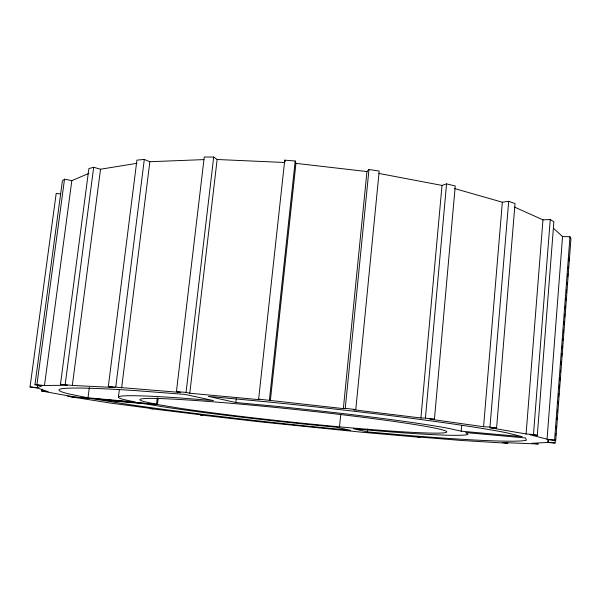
<?xml version="1.0" encoding="UTF-8"?>
<svg xmlns="http://www.w3.org/2000/svg" width="601" height="601" viewBox="0 0 601 601"><rect width="100%" height="100%" fill="white"/><g stroke="black" fill="none" stroke-linecap="round" stroke-linejoin="round"><path stroke-width="0.9" d="M562.544 236.554L569.966 236.764L570.95 238.755L555.737 440.368L547.06 439.188L562.544 236.554L553.544 228.372M555.301 440.172L555.091 442.967L547.992 442.253L548.202 439.451M554.618 439.864L569.966 236.764M555.655 435.5L555.797 433.637M556.218 428.032L556.361 426.169M556.857 419.633L556.999 417.77M557.42 412.166L557.63 409.364M558.051 403.767L558.194 401.896M558.614 396.299L558.825 393.497M559.253 387.9L559.463 385.098M559.816 380.433L560.027 377.631M560.448 372.034L560.59 370.163M561.011 364.567L561.221 361.764M561.65 356.16L561.86 353.365M562.213 348.693L562.423 345.898M562.844 340.294L562.987 338.431M563.407 332.826L563.618 330.024M564.046 324.427L564.256 321.625M564.609 316.96L564.82 314.158M565.24 308.561L565.451 305.759M565.872 300.162L566.014 298.291M566.442 292.695L566.653 289.892M567.074 284.288L567.216 282.425M567.637 276.821L567.847 274.026M568.268 268.422L568.411 266.559M568.831 260.954L569.049 258.152M550.246 219.56L553.874 221.784L537.309 435.312L533.478 434.531L550.246 219.56L542.966 219.861L514.539 207.09M533.478 434.531L526.093 433.975L542.966 219.861M508.694 201.305L515.034 203.574L496.584 428.115L489.965 427.093L508.694 201.305L502.346 202.214L454.236 188.459M489.965 427.093L483.565 426.74L502.346 202.214M461.185 431.195L448.639 428.378A175.95 7.4 6 0 0 275.288 406.216L235.847 402.52L208.382 396.39L267.896 401.926A235.81 10.007 6 0 1 506.38 432.728L522.186 436.657L461.185 431.195L461.666 425.598M483.565 426.74L429.873 419.167L434.44 419.243L455.257 185.942L446.558 183.898L442.013 185.416L378.915 173.441M270.337 400.784L295.947 163.367L295.211 161L284.739 160.159L258.64 399.139L343.351 408.612L366.956 171.563L368.991 169.52L379.193 171.067L355.784 409.551L353.801 409.807L420.903 417.995L442.013 185.416M420.903 417.995L425.425 418.063L446.558 183.898M367.406 431.886L353.441 428.768L381.47 431.187A175.95 7.4 6 0 0 467.984 434.335L465.61 432.577L525.559 437.956L526.341 440.24A235.81 10.007 6 0 1 406.246 435.267L367.406 431.886L367.669 429.099M547.992 442.253L548.24 439.692L555.737 440.368M339.512 426.823L340.722 414.713M343.351 408.612L345.259 408.342L368.991 169.52M269.383 400.213L295.211 161M235.847 402.52L236.261 398.794M204.002 159.603L149.859 161.722L144.308 159.43L136.908 160.129L108.315 386.548L180.217 392.423L176.439 391.597L204.25 157.011L213.693 157.049L217.134 159.505L284.619 162.488M258.64 399.139L259.677 399.718L189.781 393.234L186.047 392.408L213.693 157.049M189.781 393.234L217.134 159.505M41.837 389.155L41.589 391.003L73.314 396.773L67.8 396.277L69.34 396.547L156.515 404.353L157.297 397.877M156.515 404.353L143.692 401.513A154.292 6.468 6 0 1 314.128 411.512A154.292 6.468 6 0 1 428.453 433.036A154.292 6.468 6 0 1 177.836 407.944L157.432 404.526L158.206 398.057M118.427 397.021L119.351 389.636M121.627 387.991L149.859 161.722M115.76 387.021L144.308 159.43M88.016 397.824L68.837 393.933A235.81 10.007 6 0 1 135.022 390.575L184.928 394.391L213.483 400.582L179.691 397.937A175.95 7.4 6 0 0 123.453 399.462L135.541 402.077L88.016 397.824L89.331 387.577M100.525 169.234L93.681 167.296L88.88 168.581L60.468 384.302L72.338 385.429L100.525 169.234L136.998 163.299M65.201 384.43L93.681 167.296M71.827 180.646L64.525 179.166L62.399 180.833L34.956 384.715L44.482 385.474L71.827 180.646L88.873 173.404M41.589 391.003L48.118 391.664L37.773 388.148L30.05 386.909L56.193 193.387L60.626 194.018M36.931 384.535L64.525 179.166M30.05 386.909L37.33 387.728L37.698 384.94M37.33 387.728L42.461 385.647L34.956 384.715M555.091 442.967L546.82 442.494L532.028 443.29L538.278 443.989L502.804 442.554L507.973 443.192L503.45 442.99L462.207 440.518L417.823 436.919L420.61 437.378L362.426 432.284L260.443 421.894L200.358 414.945L202.327 414.975L150.092 408.575L153.255 408.748L110.261 403.031L70.37 396.72L157.432 404.526M44.482 385.474L67.582 385.294L60.468 384.302M72.338 385.429L114.198 387.51L108.315 386.548M496.584 428.115L490.176 427.762L526.093 433.975M537.309 435.312L529.954 434.756L547.06 439.188M176.439 391.597L186.047 392.408M295.947 163.367L366.956 171.563M345.259 408.342L355.784 409.551M425.425 418.063L434.44 419.243M284.739 160.159L285.28 161.744M144.871 403.797L97.963 399.582L125.196 403.97A235.81 10.007 6 0 0 310.056 426.394L350.586 430.331L336.004 427.168L306.457 424.306A175.95 7.4 6 0 1 163.284 406.839L144.871 403.797"/></g></svg>
